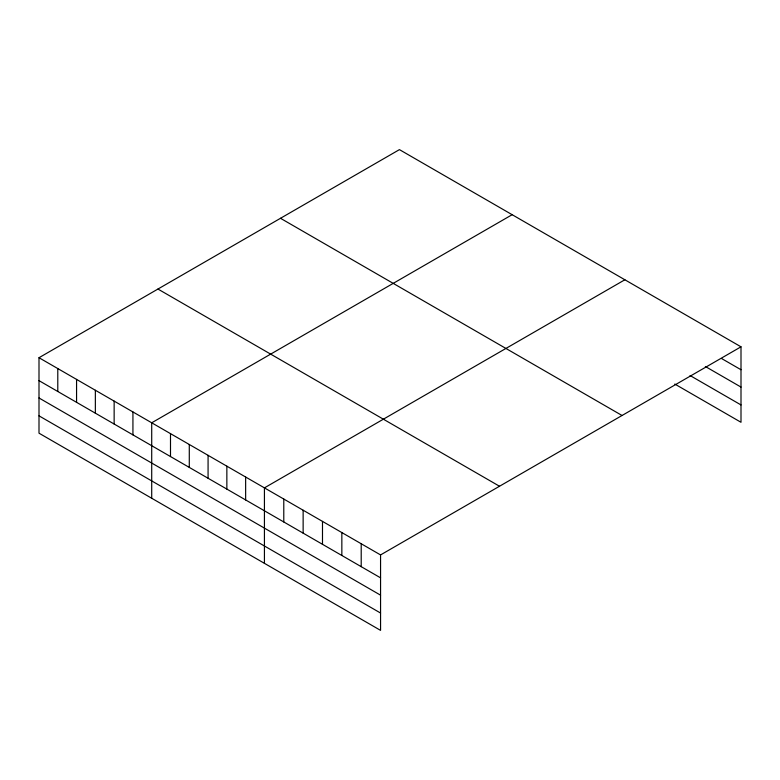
<?xml version="1.0" encoding="UTF-8"?>
<svg xmlns="http://www.w3.org/2000/svg" width="780" height="780" viewBox="0 0 780 780"><rect width="100%" height="100%" fill="white"/><g stroke="black" fill="none" stroke-linecap="round" stroke-linejoin="round"><path stroke-width="1.17" d="M741 346.817L399.438 149.624L39 357.718L39 433.183L380.562 630.376L380.562 554.921L741 346.817L741 422.282L674.788 384.052M512.158 214.695L151.71 422.799L151.71 498.254M624.868 279.776L264.43 487.87L264.43 563.326M721.646 358.566L741 369.74M705.344 366.493L741 387.075M690.066 375.531L741 404.937M280.498 218.293L622.05 415.496M157.95 289.048L499.502 486.242M39 357.718L380.562 554.921M39 380.64L380.562 577.834M39 397.976L380.562 595.169M39 415.837L380.562 613.041M361.208 543.748L361.208 566.66M341.845 532.574L341.845 555.487M322.491 521.401L322.491 544.313M303.137 510.217L303.137 533.14M283.784 499.044L283.784 521.966M245.641 477.029L245.641 499.941M226.853 466.177L226.853 489.099M208.075 455.335L208.075 478.247M189.286 444.493L189.286 467.405M170.498 433.641L170.498 456.563M132.931 411.947L132.931 434.869M114.143 401.105L114.143 424.018M95.355 390.263L95.355 413.176M76.567 379.411L76.567 402.334M57.788 368.569L57.788 391.482"/></g></svg>
